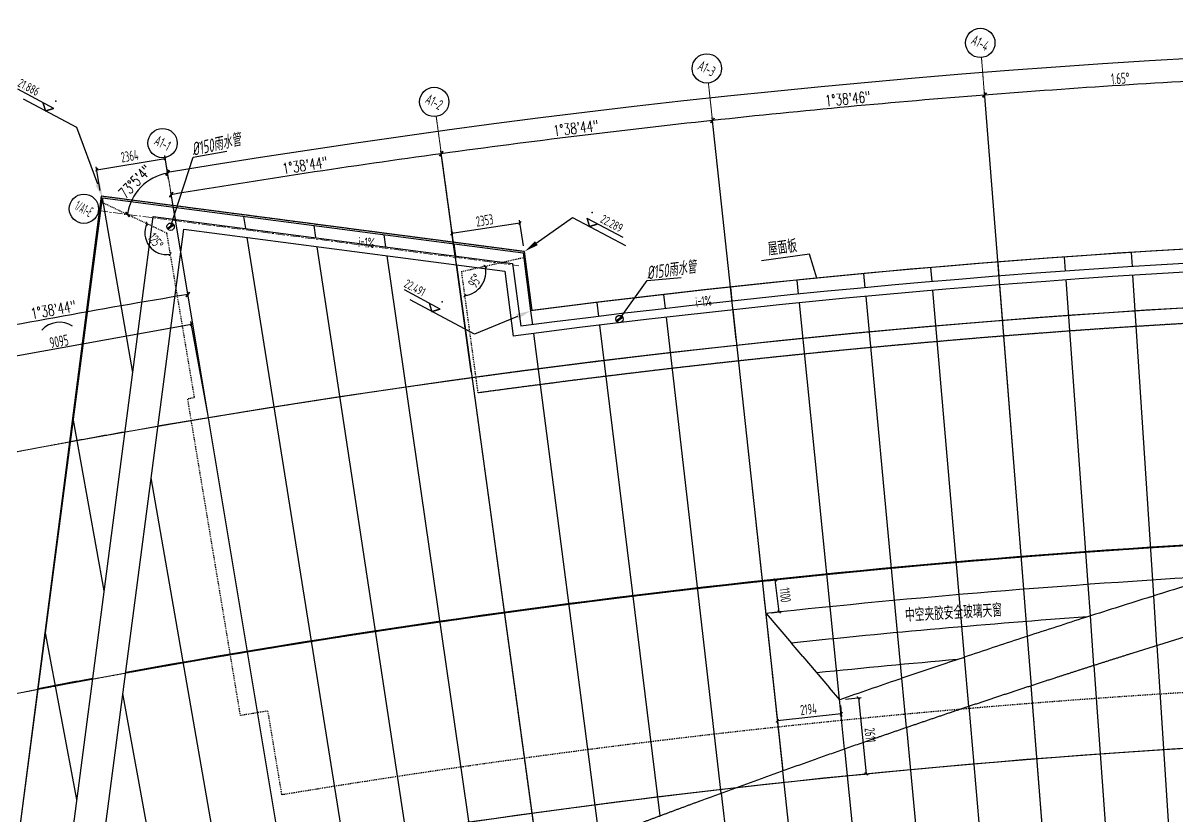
# Model space of a CAD drawing. Header units: millimetres. Extents: x 30991175 to 44589677, y -30249292 to -18704009.
# Drawn here: x 41332824 to 41372173, y -29950478 to -29923430 of the extents above; entities that cross this region are included whole.
import ezdxf
from ezdxf.enums import TextEntityAlignment as Align

# ---------------------------------------------------------------- set-up
doc = ezdxf.new("R2010")
doc.units = ezdxf.units.MM
doc.header["$LTSCALE"] = 10
doc.linetypes.add('A1-RG-AXIS-RF$0$CENTER', pattern=[50.8, 31.75, -6.35, 6.35, -6.35])
doc.linetypes.add('A1-RI-RF$0$Dash', pattern=[6, 3, -3])
for name, color, linetype in [('A1-RG-AXIS-RF$0$A-DIMS-100', 1, 'Continuous'), ('A1-RG-AXIS-RF$0$A-SYMB-NAME', 13, 'Continuous'), ('A1-RG-AXIS-RF$0$A2-RG-AXIS-150$0$A-DIMS-100', 1, 'Continuous'), ('A1-RG-AXIS-RF$0$A2-RG-AXIS-150$0$A-SYMB', 4, 'Continuous'), ('A1-RI-RF$0$0P-RW-E', 210, 'Continuous'), ('A1-RI-RF$0$0P-RW-PR-V', 210, 'Continuous'), ('A1-RI-RF$0$A-DIMS-1：100', 1, 'Continuous'), ('A1-RI-RF$0$A-DOOR', 32, 'Continuous'), ('A1-RI-RF$0$A-FUZHUXIAN', 55, 'Continuous'), ('A1-RI-RF$0$A-louban', 5, 'Continuous'), ('A1-RI-RF$0$A-SYMB', 4, 'Continuous'), ('A1-RI-RF$0$A-SYMB-AREA', 4, 'Continuous'), ('A1-RI-RF$0$A-SYMB-NAME', 4, 'Continuous'), ('A1-RI-RF$0$A-SYMB-STRS', 1, 'Continuous'), ('A1-RI-RF$0$A-TEXT', 4, 'Continuous')]:
    doc.layers.add(name, color=color, linetype=linetype)
doc.layers.add('A1-RG-AXIS-RF$0$A-GRID', color=1, linetype='A1-RG-AXIS-RF$0$CENTER', lineweight=9)
doc.styles.add('A1-RG-AXIS-RF$0$A1-RG-AXIS$0$XD2008', font='xd-hzs.shx', dxfattribs={"width": 0.7, "bigfont": 'xd-hztxt.shx'})
doc.styles.add('A1-RG-AXIS-RF$0$A2-RG-AXIS-150$0$XD2008', font='romans.shx', dxfattribs={"width": 0.7})
doc.styles.add('A1-RG-AXIS-RF$0$XD2008', font='xd-hzs.shx', dxfattribs={"width": 0.7, "bigfont": 'xd-hztxt.shx'})
doc.styles.add('A1-RI-RF$0$ECADI', font='gbeitc.shx', dxfattribs={"width": 0.7, "bigfont": 'gbcbig.shx'})
doc.styles.add('A1-RI-RF$0$HZTXT', font='hzs-1.shx', dxfattribs={"width": 0.7, "bigfont": 'hztxt.shx'})
doc.styles.add('A1-RI-RF$0$XD2008', font='hzs.shx', dxfattribs={"width": 0.7, "bigfont": 'xd-hztxt.shx'})
doc.dimstyles.new('A1-RG-AXIS-RF$0$A2-RG-AXIS-150$0$XD100', dxfattribs={"dimscale": 100, "dimtxt": 5.5, "dimasz": 1.5, "dimexe": 1, "dimexo": 2, "dimgap": 0.5, "dimtad": 1, "dimdec": 0, "dimdsep": 46, "dimtxsty": 'A1-RG-AXIS-RF$0$A2-RG-AXIS-150$0$XD2008', "dimblk": 'A1-RG-AXIS-RF$0$A2-RG-AXIS-150$0$_ArchTick', "dimcen": 2.5, "dimclrt": 4, "dimaunit": 1, "dimadec": 3, "dimazin": 0, "dimtfac": 1, "dimtdec": 0, "dimtix": 1, "dimtmove": 0, "dimatfit": 3, "dimfxl": 0, "dimtolj": 1, "dimtzin": 0, "dimarcsym": 0})
doc.dimstyles.new('A1-RG-AXIS-RF$0$XD100', dxfattribs={"dimscale": 100, "dimtxt": 5.5, "dimasz": 1.5, "dimexe": 1, "dimexo": 2, "dimgap": 0.5, "dimtad": 1, "dimdec": 0, "dimdsep": 46, "dimtxsty": 'A1-RG-AXIS-RF$0$XD2008', "dimblk": 'A1-RG-AXIS-RF$0$_ArchTick', "dimcen": 2.5, "dimclrt": 4, "dimazin": 0, "dimtfac": 1, "dimtdec": 0, "dimtix": 1, "dimtmove": 0, "dimatfit": 3, "dimfxl": 0, "dimtolj": 1, "dimtzin": 0, "dimarcsym": 0})
doc.dimstyles.new('A1-RG-AXIS-RF$0$XD100$0', dxfattribs={"dimscale": 100, "dimtxt": 5.5, "dimasz": 1, "dimexe": 1, "dimexo": 2, "dimgap": 0.5, "dimtad": 1, "dimdec": 0, "dimdsep": 46, "dimtxsty": 'A1-RG-AXIS-RF$0$XD2008', "dimblk": 'A1-RG-AXIS-RF$0$_ArchTick', "dimblk1": 'A1-RG-AXIS-RF$0$_ArchTick', "dimblk2": 'A1-RG-AXIS-RF$0$_ArchTick', "dimsah": 1, "dimcen": 2.5, "dimclrt": 4, "dimazin": 0, "dimtfac": 1, "dimtdec": 0, "dimtix": 1, "dimtmove": 0, "dimatfit": 3, "dimfxl": 0, "dimtolj": 1, "dimtzin": 0, "dimarcsym": 0})
doc.dimstyles.new('A1-RI-RF$0$XD100', dxfattribs={"dimscale": 100, "dimtxt": 3.5, "dimasz": 1, "dimexe": 1, "dimexo": 2, "dimgap": 1, "dimtad": 1, "dimdec": 0, "dimdsep": 46, "dimtxsty": 'A1-RI-RF$0$XD2008', "dimblk": 'A1-RI-RF$0$_ArchTick', "dimcen": 2.5, "dimclrd": 1, "dimclre": 1, "dimclrt": 4, "dimaunit": 1, "dimadec": 0, "dimazin": 0, "dimtfac": 1, "dimtdec": 0, "dimtix": 1, "dimtmove": 2, "dimatfit": 3, "dimfxl": 0, "dimtolj": 1, "dimtzin": 0, "dimarcsym": 0})
doc.dimstyles.new('A1-RI-RF$0$XD100$0', dxfattribs={"dimscale": 100, "dimtxt": 3.5, "dimasz": 2, "dimexe": 1, "dimexo": 2, "dimgap": 1, "dimtad": 1, "dimdec": 0, "dimdsep": 46, "dimtxsty": 'A1-RI-RF$0$XD2008', "dimblk": 'A1-RI-RF$0$_ArchTick', "dimblk1": 'A1-RI-RF$0$_ArchTick', "dimblk2": 'A1-RI-RF$0$_ArchTick', "dimsah": 1, "dimcen": 2.5, "dimclrd": 1, "dimclre": 1, "dimclrt": 4, "dimaunit": 1, "dimadec": 0, "dimazin": 0, "dimtfac": 1, "dimtdec": 0, "dimtix": 1, "dimtmove": 2, "dimatfit": 3, "dimfxl": 0, "dimtolj": 1, "dimtzin": 0, "dimarcsym": 0})

# ---------------------------------------------------------------- blocks, each defined once
blk = doc.blocks.new('A1-RI-RF$0$A1WUDINGH')
at = {"layer": 'A1-RI-RF$0$A-TEXT', "style": 'A1-RI-RF$0$HZTXT', "width": 0.7}
blk.add_attdef('ASD', (11129679, -6599408), '', height=150, dxfattribs=at)
blk = doc.blocks.new('A1-RI-RF$0$ECADI-TAG-HGHT（国标）')
at = {"color": 1}
blk.add_line((-2.12, 2.12), (11.77, 2.12), dxfattribs=at)
at = {"color": 1, "const_width": 0.5}
blk.add_lwpolyline([(-2.12, 2.12), (0, 0), (2.12, 2.12)], dxfattribs=at)
at = {"color": 1}
blk.add_point((-1.48, 4.6), dxfattribs=at)
at = {"style": 'A1-RI-RF$0$XD2008', "width": 0.7}
blk.add_attdef('FL', text='', height=3, dxfattribs=at).set_placement((-2.69, 2.97), align=Align.RIGHT)
for tag, p in [('F.F.L.', (2.28, 2.97)), ('T.O.S.', (2.28, -1.1))]:
    blk.add_attdef(tag, p, '', height=3, dxfattribs=at)
blk = doc.blocks.new('A1-RG-AXIS-RF$0$_ArchTick')
at = {"color": 0, "linetype": 'ByBlock', "const_width": 0.4}
blk.add_lwpolyline([(-0.5, -0.5), (0.5, 0.5)], dxfattribs=at)
blk = doc.blocks.new('*D74')
at = {"layer": 'A1-RG-AXIS-RF$0$A-DIMS-100', "color": 0, "lineweight": -2}
for p, q in [((11571862, -6454379), (11570195, -6455815)), ((11570271, -6455750), (11588352, -6476735)), ((11589943, -6475365), (11588276, -6476801))]:
    blk.add_line(p, q, dxfattribs=at)
at = {"layer": 'Defpoints', "color": 0}
for p in [(11572014, -6454249), (11590094, -6475234), (11588352, -6476735)]:
    blk.add_point(p, dxfattribs=at)
at = {"layer": 'A1-RG-AXIS-RF$0$A-DIMS-100', "color": 0, "lineweight": -2, "xscale": 100, "yscale": 100, "zscale": 100}
for p, rotation in [((11570271, -6455750), 130.7474706807866), ((11588352, -6476735), 310.7474706807866)]:
    blk.add_blockref('A1-RG-AXIS-RF$0$_ArchTick', p, dxfattribs=dict(at, rotation=rotation))
at = {"layer": 'A1-RG-AXIS-RF$0$A-DIMS-100', "color": 4, "insert": (11579491, -6466088), "char_height": 375, "attachment_point": 5, "rotation": 310.7475, "style": 'A1-RG-AXIS-RF$0$XD2008'}
blk.add_mtext('\\A1;27700', dxfattribs=at)
blk = doc.blocks.new('A1-RG-AXIS-RF$0$A2-RG-AXIS-150$0$_ArchTick')
at = {"color": 0, "linetype": 'ByBlock', "const_width": 0.4}
blk.add_lwpolyline([(-0.5, -0.5), (0.5, 0.5)], dxfattribs=at)
blk = doc.blocks.new('*D78')
at = {"layer": 'A1-RG-AXIS-RF$0$A2-RG-AXIS-150$0$A-DIMS-100', "color": 0, "lineweight": -2, "ltscale": 3}
for p, q in [((11580905, -6435961), (11580920, -6435981)), ((11580323, -6437991), (11580346, -6437982))]:
    blk.add_line(p, q, dxfattribs=at)
blk.add_arc((11581983, -6437369), 1648, 127.4566, 200.5411, dxfattribs=at)
at = {"layer": 'Defpoints', "color": 0, "ltscale": 3}
for p in [(11581027, -6436120), (11580530, -6436590), (11581983, -6437369), (11580510, -6437921)]:
    blk.add_point(p, dxfattribs=at)
at = {"layer": 'A1-RG-AXIS-RF$0$A2-RG-AXIS-150$0$A-DIMS-100', "color": 0, "lineweight": -2, "ltscale": 3, "xscale": 150, "yscale": 150, "zscale": 150}
for p, rotation in [((11580981, -6436060), 37.45663385736584), ((11580440, -6437947), 290.5410956434191)]:
    blk.add_blockref('A1-RG-AXIS-RF$0$A2-RG-AXIS-150$0$_ArchTick', p, dxfattribs=dict(at, rotation=rotation))
at = {"layer": 'A1-RG-AXIS-RF$0$A2-RG-AXIS-150$0$A-DIMS-100', "color": 4, "ltscale": 3, "insert": (11580136, -6436839), "char_height": 375, "attachment_point": 5, "rotation": 73.9989, "style": 'A1-RG-AXIS-RF$0$A2-RG-AXIS-150$0$XD2008'}
blk.add_mtext('\\A1;73°5\'4"', dxfattribs=at)
blk = doc.blocks.new('*D79')
at = {"layer": 'A1-RG-AXIS-RF$0$A2-RG-AXIS-150$0$A-DIMS-100', "color": 0, "lineweight": -2, "ltscale": 3}
for p, q in [((11670910, -6387267), (11670916, -6387284)), ((11580897, -6435951), (11580908, -6435965))]:
    blk.add_line(p, q, dxfattribs=at)
blk.add_arc((11778732, -6694179), 325182, 109.35703, 127.45663, dxfattribs=at)
at = {"layer": 'Defpoints', "color": 0, "ltscale": 3}
for p in [(11670976, -6387456), (11639300, -6400406), (11581019, -6436110), (11778732, -6694179)]:
    blk.add_point(p, dxfattribs=at)
at = {"layer": 'A1-RG-AXIS-RF$0$A2-RG-AXIS-150$0$A-DIMS-100', "color": 0, "lineweight": -2, "ltscale": 3, "xscale": 150, "yscale": 150, "zscale": 150}
for p, rotation in [((11670949, -6387378), 19.35703132825471), ((11580969, -6436044), 217.4566338573137)]:
    blk.add_blockref('A1-RG-AXIS-RF$0$A2-RG-AXIS-150$0$_ArchTick', p, dxfattribs=dict(at, rotation=rotation))
at = {"layer": 'A1-RG-AXIS-RF$0$A2-RG-AXIS-150$0$A-DIMS-100', "color": 4, "ltscale": 3, "insert": (11623903, -6407911), "char_height": 375, "attachment_point": 5, "rotation": 28.4068, "style": 'A1-RG-AXIS-RF$0$A2-RG-AXIS-150$0$XD2008'}
blk.add_mtext('\\A1;18°5\'59"', dxfattribs=at)
blk = doc.blocks.new('*D92')
at = {"layer": 'A1-RG-AXIS-RF$0$A2-RG-AXIS-150$0$A-DIMS-100', "color": 0, "lineweight": -2, "ltscale": 3}
for p, q in [((11608539, -6427230), (11604277, -6420545)), ((11600764, -6431971), (11596488, -6425669))]:
    blk.add_line(p, q, dxfattribs=at)
blk.add_arc((11778732, -6694179), 324415, 122.51957, 124.1658, dxfattribs=at)
at = {"layer": 'Defpoints', "color": 0, "ltscale": 3}
for p in [(11601718, -6422312), (11608646, -6427398), (11600877, -6432136), (11778732, -6694179)]:
    blk.add_point(p, dxfattribs=at)
at = {"layer": 'A1-RG-AXIS-RF$0$A2-RG-AXIS-150$0$A-DIMS-100', "color": 0, "lineweight": -2, "ltscale": 3, "xscale": 150, "yscale": 150, "zscale": 150}
for p, rotation in [((11604330, -6420629), 32.51956548243503), ((11596544, -6425752), 214.1657970338694)]:
    blk.add_blockref('A1-RG-AXIS-RF$0$A2-RG-AXIS-150$0$_ArchTick', p, dxfattribs=dict(at, rotation=rotation))
at = {"layer": 'A1-RG-AXIS-RF$0$A2-RG-AXIS-150$0$A-DIMS-100', "color": 4, "ltscale": 3, "insert": (11600268, -6422934), "char_height": 375, "attachment_point": 5, "rotation": 33.3427, "style": 'A1-RG-AXIS-RF$0$A2-RG-AXIS-150$0$XD2008'}
blk.add_mtext('\\A1;1°38\'46"', dxfattribs=at)
blk = doc.blocks.new('*D93')
at = {"layer": 'A1-RG-AXIS-RF$0$A2-RG-AXIS-150$0$A-DIMS-100', "color": 0, "lineweight": -2, "ltscale": 3}
for p, q in [((11600764, -6431971), (11596488, -6425669)), ((11593309, -6437189), (11588853, -6431013))]:
    blk.add_line(p, q, dxfattribs=at)
blk.add_arc((11778732, -6694179), 324415, 124.1658, 125.81122, dxfattribs=at)
at = {"layer": 'Defpoints', "color": 0, "ltscale": 3}
for p in [(11593983, -6427509), (11600877, -6432136), (11593426, -6437351), (11778732, -6694179)]:
    blk.add_point(p, dxfattribs=at)
at = {"layer": 'A1-RG-AXIS-RF$0$A2-RG-AXIS-150$0$A-DIMS-100', "color": 0, "lineweight": -2, "ltscale": 3, "xscale": 150, "yscale": 150, "zscale": 150}
for p, rotation in [((11596544, -6425752), 34.16579703386991), ((11588911, -6431094), 215.8112154456032)]:
    blk.add_blockref('A1-RG-AXIS-RF$0$A2-RG-AXIS-150$0$_ArchTick', p, dxfattribs=dict(at, rotation=rotation))
at = {"layer": 'A1-RG-AXIS-RF$0$A2-RG-AXIS-150$0$A-DIMS-100', "color": 4, "ltscale": 3, "insert": (11592552, -6428172), "char_height": 375, "attachment_point": 5, "rotation": 34.9885, "style": 'A1-RG-AXIS-RF$0$A2-RG-AXIS-150$0$XD2008'}
blk.add_mtext('\\A1;1°38\'44"', dxfattribs=at)
blk = doc.blocks.new('*D94')
at = {"layer": 'A1-RG-AXIS-RF$0$A2-RG-AXIS-150$0$A-DIMS-100', "color": 0, "lineweight": -2, "ltscale": 3}
for p, q in [((11593309, -6437189), (11588853, -6431013)), ((11586006, -6442619), (11581374, -6436574))]:
    blk.add_line(p, q, dxfattribs=at)
blk.add_arc((11778732, -6694179), 324415, 125.81122, 127.45663, dxfattribs=at)
at = {"layer": 'Defpoints', "color": 0, "ltscale": 3}
for p in [(11586402, -6432923), (11593426, -6437351), (11586127, -6442778), (11778732, -6694179)]:
    blk.add_point(p, dxfattribs=at)
at = {"layer": 'A1-RG-AXIS-RF$0$A2-RG-AXIS-150$0$A-DIMS-100', "color": 0, "lineweight": -2, "ltscale": 3, "xscale": 150, "yscale": 150, "zscale": 150}
for p, rotation in [((11588911, -6431094), 35.8112154456031), ((11581435, -6436653), 217.4566338573381)]:
    blk.add_blockref('A1-RG-AXIS-RF$0$A2-RG-AXIS-150$0$_ArchTick', p, dxfattribs=dict(at, rotation=rotation))
at = {"layer": 'A1-RG-AXIS-RF$0$A2-RG-AXIS-150$0$A-DIMS-100', "color": 4, "ltscale": 3, "insert": (11584990, -6433628), "char_height": 375, "attachment_point": 5, "rotation": 36.6339, "style": 'A1-RG-AXIS-RF$0$A2-RG-AXIS-150$0$XD2008'}
blk.add_mtext('\\A1;1°38\'44"', dxfattribs=at)
blk = doc.blocks.new('*D95')
at = {"layer": 'A1-RG-AXIS-RF$0$A-DIMS-100', "color": 0, "lineweight": -2}
blk.add_arc((11778732, -6694179), 324411, 120.87496, 122.52038, dxfattribs=at)
at = {"layer": 'Defpoints', "color": 0}
for p in [(11611594, -6414634), (11609598, -6417347), (11603636, -6419548), (11631402, -6447764), (11624387, -6452096)]:
    blk.add_point(p, dxfattribs=at)
at = {"layer": 'A1-RG-AXIS-RF$0$A-DIMS-100', "color": 0, "lineweight": -2, "xscale": 100, "yscale": 100, "zscale": 100}
for p, rotation in [((11612255, -6415740), 30.87496021037754), ((11604329, -6420635), 212.5203786221269)]:
    blk.add_blockref('A1-RG-AXIS-RF$0$_ArchTick', p, dxfattribs=dict(at, rotation=rotation))
at = {"layer": 'A1-RG-AXIS-RF$0$A-DIMS-100', "color": 4, "insert": (11608150, -6417957), "char_height": 375, "attachment_point": 5, "rotation": 31.6977, "style": 'A1-RG-AXIS-RF$0$XD2008'}
blk.add_mtext('\\A1;1.65°', dxfattribs=at)
blk = doc.blocks.new('*D96')
at = {"layer": 'A1-RG-AXIS-RF$0$A-DIMS-100', "color": 0, "lineweight": -2}
for p, q in [((11584122, -6440237), (11576983, -6445871)), ((11586004, -6442621), (11584061, -6440159)), ((11578864, -6448255), (11576921, -6445793))]:
    blk.add_line(p, q, dxfattribs=at)
at = {"layer": 'Defpoints', "color": 0}
for p in [(11586127, -6442778), (11576983, -6445871), (11578988, -6448412)]:
    blk.add_point(p, dxfattribs=at)
at = {"layer": 'A1-RG-AXIS-RF$0$A-DIMS-100', "color": 0, "lineweight": -2, "xscale": 100, "yscale": 100, "zscale": 100}
for p, rotation in [((11584122, -6440237), 38.27934306320378), ((11576983, -6445871), 218.2793430632038)]:
    blk.add_blockref('A1-RG-AXIS-RF$0$_ArchTick', p, dxfattribs=dict(at, rotation=rotation))
at = {"layer": 'A1-RG-AXIS-RF$0$A-DIMS-100', "color": 4, "insert": (11580406, -6442868), "char_height": 375, "attachment_point": 5, "rotation": 38.2793, "style": 'A1-RG-AXIS-RF$0$XD2008'}
blk.add_mtext('\\A1;9095', dxfattribs=at)
blk = doc.blocks.new('*D98')
at = {"layer": 'A1-RG-AXIS-RF$0$A2-RG-AXIS-150$0$A-DIMS-100', "color": 0, "lineweight": -2, "ltscale": 3}
blk.add_arc((11778732, -6694179), 320963, 127.45663, 129.10205, dxfattribs=at)
at = {"layer": 'Defpoints', "color": 0, "ltscale": 3}
for p in [(11580654, -6435633), (11573312, -6441428), (11581105, -6441274), (11604129, -6466275), (11597657, -6471382)]:
    blk.add_point(p, dxfattribs=at)
at = {"layer": 'A1-RG-AXIS-RF$0$A2-RG-AXIS-150$0$A-DIMS-100', "color": 0, "lineweight": -2, "ltscale": 3, "xscale": 150, "yscale": 150, "zscale": 150}
for p, rotation in [((11583535, -6439394), 37.45663385731086), ((11576299, -6445104), 219.1020522690409)]:
    blk.add_blockref('A1-RG-AXIS-RF$0$A2-RG-AXIS-150$0$_ArchTick', p, dxfattribs=dict(at, rotation=rotation))
at = {"layer": 'A1-RG-AXIS-RF$0$A2-RG-AXIS-150$0$A-DIMS-100', "color": 4, "ltscale": 3, "insert": (11579727, -6442008), "char_height": 375, "attachment_point": 5, "rotation": 38.2793, "style": 'A1-RG-AXIS-RF$0$A2-RG-AXIS-150$0$XD2008'}
blk.add_mtext('\\A1;1°38\'44"', dxfattribs=at)
blk = doc.blocks.new('A1-RG-AXIS-RF$0$A1zhouhao')
at = {"color": 13}
blk.add_circle((11937809, -6402822), 500, dxfattribs=at)
at = {"style": 'A1-RG-AXIS-RF$0$A1-RG-AXIS$0$XD2008', "width": 0.7}
blk.add_attdef('GRID', text='', height=500, dxfattribs=at).set_placement((11937809, -6402822), align=Align.MIDDLE)
blk = doc.blocks.new('A1-RI-RF$0$_ArchTick')
at = {"color": 0, "linetype": 'ByBlock', "const_width": 0.4}
blk.add_lwpolyline([(-0.5, -0.5), (0.5, 0.5)], dxfattribs=at)
blk = doc.blocks.new('*D33')
at = {"layer": 'A1-RI-RF$0$A-DIMS-1：100', "color": 1, "linetype": 'ByBlock', "lineweight": -2}
for p, q in [((11605590, -6438724), (11605876, -6438526)), ((11606420, -6439488), (11605794, -6438583)), ((11606216, -6439629), (11606502, -6439431))]:
    blk.add_line(p, q, dxfattribs=at)
at = {"layer": 'Defpoints', "color": 0, "linetype": 'ByBlock'}
for p in [(11605794, -6438583), (11605425, -6438838), (11606051, -6439743)]:
    blk.add_point(p, dxfattribs=at)
at = {"layer": 'A1-RI-RF$0$A-DIMS-1：100', "color": 1, "linetype": 'ByBlock', "lineweight": -2, "xscale": 100, "yscale": 100, "zscale": 100}
for p, rotation in [((11605794, -6438583), 124.6866927979673), ((11606420, -6439488), 304.6866927979672)]:
    blk.add_blockref('A1-RI-RF$0$_ArchTick', p, dxfattribs=dict(at, rotation=rotation))
at = {"layer": 'A1-RI-RF$0$A-DIMS-1：100', "color": 4, "linetype": 'ByBlock', "insert": (11606333, -6438879), "char_height": 350, "attachment_point": 5, "rotation": 304.6867, "style": 'A1-RI-RF$0$XD2008'}
blk.add_mtext('\\A1;1100', dxfattribs=at)
blk = doc.blocks.new('*D34')
at = {"layer": 'A1-RI-RF$0$A-DIMS-1：100', "color": 1, "linetype": 'ByBlock', "lineweight": -2}
for p, q in [((11581107, -6436224), (11580610, -6435576)), ((11578794, -6437093), (11580671, -6435655)), ((11579230, -6437662), (11578733, -6437014))]:
    blk.add_line(p, q, dxfattribs=at)
at = {"layer": 'Defpoints', "color": 0, "linetype": 'ByBlock'}
for p in [(11580671, -6435655), (11581228, -6436383), (11579351, -6437821)]:
    blk.add_point(p, dxfattribs=at)
at = {"layer": 'A1-RI-RF$0$A-DIMS-1：100', "color": 1, "linetype": 'ByBlock', "lineweight": -2, "xscale": 100, "yscale": 100, "zscale": 100}
for p, rotation in [((11580671, -6435655), 37.45663385730957), ((11578794, -6437093), 217.4566338573096)]:
    blk.add_blockref('A1-RI-RF$0$_ArchTick', p, dxfattribs=dict(at, rotation=rotation))
at = {"layer": 'A1-RI-RF$0$A-DIMS-1：100', "color": 4, "linetype": 'ByBlock', "insert": (11579565, -6436156), "char_height": 350, "attachment_point": 5, "rotation": 37.4566, "style": 'A1-RI-RF$0$XD2008'}
blk.add_mtext('\\A1;2364', dxfattribs=at)
blk = doc.blocks.new('*D35')
at = {"layer": 'A1-RI-RF$0$A-DIMS-1：100', "color": 1, "linetype": 'ByBlock', "lineweight": -2}
blk.add_arc((11581906, -6437878), 740, 182.6403, 307.5373, dxfattribs=at)
at = {"layer": 'Defpoints', "color": 0, "linetype": 'ByBlock'}
for p in [(11581906, -6437878), (11581906, -6437878), (11579417, -6437993), (11581376, -6438394), (11585383, -6442404)]:
    blk.add_point(p, dxfattribs=at)
at = {"layer": 'A1-RI-RF$0$A-DIMS-1：100', "color": 1, "linetype": 'ByBlock', "lineweight": -2, "xscale": 100, "yscale": 100, "zscale": 100}
for p, rotation in [((11581167, -6437912), 92.6403104628516), ((11582356, -6438465), 37.53728596999931)]:
    blk.add_blockref('A1-RI-RF$0$_ArchTick', p, dxfattribs=dict(at, rotation=rotation))
at = {"layer": 'A1-RI-RF$0$A-DIMS-1：100', "color": 4, "linetype": 'ByBlock', "insert": (11581710, -6438300), "char_height": 350, "attachment_point": 5, "rotation": 335.0888, "style": 'A1-RI-RF$0$XD2008'}
blk.add_mtext('\\A1;125°', dxfattribs=at)
blk = doc.blocks.new('*D36')
at = {"layer": 'A1-RI-RF$0$A-DIMS-1：100', "color": 1, "linetype": 'ByBlock', "lineweight": -2}
for p, q in [((11592391, -6431924), (11590506, -6433332)), ((11592861, -6432554), (11592332, -6431844)), ((11590976, -6433961), (11590446, -6433251))]:
    blk.add_line(p, q, dxfattribs=at)
at = {"layer": 'Defpoints', "color": 0, "linetype": 'ByBlock'}
for p in [(11592981, -6432714), (11590506, -6433332), (11591095, -6434121)]:
    blk.add_point(p, dxfattribs=at)
at = {"layer": 'A1-RI-RF$0$A-DIMS-1：100', "color": 1, "linetype": 'ByBlock', "lineweight": -2, "xscale": 100, "yscale": 100, "zscale": 100}
for p, rotation in [((11592391, -6431924), 36.73911688563332), ((11590506, -6433332), 216.7391168856334)]:
    blk.add_blockref('A1-RI-RF$0$_ArchTick', p, dxfattribs=dict(at, rotation=rotation))
at = {"layer": 'A1-RI-RF$0$A-DIMS-1：100', "color": 4, "linetype": 'ByBlock', "insert": (11591284, -6432407), "char_height": 350, "attachment_point": 5, "rotation": 36.7391, "style": 'A1-RI-RF$0$XD2008'}
blk.add_mtext('\\A1;2353', dxfattribs=at)
blk = doc.blocks.new('*D37')
at = {"layer": 'A1-RI-RF$0$A-DIMS-1：100', "color": 1, "linetype": 'ByBlock', "lineweight": -2}
blk.add_arc((11591410, -6434317), 830, 305.7392, 40.7751, dxfattribs=at)
at = {"layer": 'Defpoints', "color": 0, "linetype": 'ByBlock'}
for p in [(11593089, -6432869), (11591410, -6434317), (11591410, -6434317), (11592177, -6434636), (11593852, -6437710)]:
    blk.add_point(p, dxfattribs=at)
at = {"layer": 'A1-RI-RF$0$A-DIMS-1：100', "color": 1, "linetype": 'ByBlock', "lineweight": -2, "xscale": 100, "yscale": 100, "zscale": 100}
for p, rotation in [((11592039, -6433775), 130.775147502767), ((11591895, -6434991), 215.7391511142122)]:
    blk.add_blockref('A1-RI-RF$0$_ArchTick', p, dxfattribs=dict(at, rotation=rotation))
at = {"layer": 'A1-RI-RF$0$A-DIMS-1：100', "color": 4, "linetype": 'ByBlock', "insert": (11591961, -6434382), "char_height": 350, "attachment_point": 5, "rotation": 83.2571, "style": 'A1-RI-RF$0$XD2008'}
blk.add_mtext('\\A1;95°', dxfattribs=at)
blk = doc.blocks.new('A1-RI-RF$0$A$C4FC071A5')
at = {"layer": 'A1-RI-RF$0$A-DOOR'}
for p, q in [((38029, 33924), (37744, 34384)), ((37955, 33848), (38029, 33924)), ((36442, 32305), (35870, 33217)), ((34005, 32038), (34870, 30681)), ((33311, 29049), (32148, 30844)), ((31764, 27409), (30299, 29637)), ((32952, 28671), (33132, 28860)), ((33134, 28863), (33311, 29049)), ((30222, 25777), (28458, 28416)), ((26636, 27189), (27877, 26701)), ((31682, 27321), (31764, 27409)), ((28437, 26480), (27877, 26701)), ((28437, 26480), (29737, 25968)), ((30239, 25771), (29737, 25968))]:
    blk.add_line(p, q, dxfattribs=at)
for centre, radius, start, end in [((199316, -227247), 307500, 121.28622, 124.16393), ((286321, -211103), 348837, 135.00631, 135.37929), ((286315, -211097), 348829, 135.39665, 135.76791), ((199316, -227247), 306400, 122.12719, 124.02325), ((286318, -211099), 348832, 135.77958, 136.12282), ((286318, -211099), 348832, 135.76791, 135.77958), ((286318, -211099), 348832, 136.15764, 136.49366), ((286318, -211099), 348832, 136.12282, 136.15764), ((199316, -227247), 305300, 122.97902, 123.88131), ((286287, -211071), 348790, 136.5357, 136.53632), ((286321, -211103), 348837, 136.5792, 136.86381), ((286319, -211101), 348834, 136.88359, 137.23148)]:
    blk.add_arc(centre, radius, start, end, dxfattribs=at)
at = {"layer": 'A1-RI-RF$0$A-FUZHUXIAN'}
for p, q in [((32113, 43503), (31860, 43912)), ((37744, 34384), (32271, 43248)), ((30173, 42295), (29917, 42703)), ((35870, 33217), (30332, 42041)), ((27985, 41481), (28243, 41075)), ((28405, 40822), (34005, 32038)), ((26321, 39840), (26060, 40243)), ((32148, 30844), (26484, 39588)), ((24408, 38590), (24143, 38992)), ((30299, 29637), (24572, 38340)), ((22503, 37328), (22236, 37727)), ((28458, 28416), (22670, 37078)), ((20339, 36450), (20609, 36052)), ((20778, 35804), (29664, 22711)), ((18723, 34762), (18450, 35158)), ((28170, 21056), (18893, 34515)), ((0, 29082), (13547, 34158)), ((13547, 34158), (14701, 32534)), ((16846, 33459), (16571, 33853)), ((38921, 32479), (38029, 33924)), ((1828, 29339), (13399, 33675)), ((13399, 33675), (14653, 31910)), ((2950, 29439), (13288, 33313)), ((11313, 33320), (11555, 32984)), ((13288, 33313), (14583, 31491)), ((26690, 19394), (17018, 33213)), ((11737, 32732), (23775, 16048)), ((9314, 32145), (9069, 32480)), ((14701, 32534), (14979, 32142)), ((37343, 30870), (36442, 32305)), ((38921, 32479), (43787, 24600)), ((22339, 14363), (9499, 31893)), ((15153, 31897), (25225, 17724)), ((7064, 31301), (6816, 31635)), ((4804, 30455), (4553, 30787)), ((20917, 12672), (7250, 31051)), ((37343, 30870), (41983, 23476)), ((34870, 30681), (35780, 29254)), ((2537, 29605), (2283, 29937)), ((19509, 10973), (4993, 30205)), ((12182, 1706), (1828, 29339)), ((12959, 2725), (2950, 29439)), ((40188, 22341), (35780, 29254)), ((10897, 0), (0, 29082)), ((3713, 24307), (1, 29082)), ((34229, 27630), (33311, 29049)), ((18117, 9268), (3223, 28709)), ((34229, 27630), (38399, 21192)), ((32693, 25998), (31764, 27409)), ((32693, 25998), (36620, 20030)), ((31171, 24358), (30222, 25777)), ((31171, 24358), (34848, 18855)), ((33087, 17669), (29664, 22711)), ((6349, 17274), (2685, 21917)), ((16739, 7555), (5951, 21429)), ((28170, 21056), (31332, 16468)), ((8868, 10549), (5252, 15065)), ((15375, 5835), (8556, 14476))]:
    blk.add_line(p, q, dxfattribs=at)
for centre, radius, start, end in [((199316, -227247), 318699, 111.82513, 125.39986), ((199316, -227247), 318218, 112.15915, 125.47188), ((199316, -227247), 317918, 112.36822, 125.52602), ((199316, -227247), 316700, 113.22182, 127.77241), ((199316, -227247), 301700, 112.39742, 124.47616), ((199027, -226858), 308137, 119.12062, 128.24066), ((199316, -227247), 316700, 127.97815, 128.32019), ((199316, -227247), 301700, 124.47616, 128.65808), ((199027, -226858), 308137, 128.45267, 128.80516)]:
    blk.add_arc(centre, radius, start, end, dxfattribs=at)
blk.add_rational_spline([(78331, 66749), (77464, 66099), (76599, 65445), (75738, 64788), (75647, 64718), (75556, 64649), (75466, 64580), (73877, 63365), (72299, 62138), (70731, 60898), (70555, 60759), (70379, 60620), (70203, 60480), (68731, 59312), (67267, 58132), (65812, 56940), (65557, 56731), (65301, 56521), (65046, 56311), (63684, 55189), (62331, 54057), (60985, 52916), (60655, 52635), (60324, 52354), (59995, 52072), (58739, 50998), (57492, 49916), (56252, 48826), (55850, 48472), (55450, 48118), (55050, 47763), (53898, 46740), (52752, 45710), (51614, 44671), (51146, 44245), (50679, 43817), (50214, 43388), (49161, 42416), (48114, 41439), (47073, 40454), (46542, 39953), (46014, 39450), (45487, 38945), (44530, 38028), (43578, 37105), (42631, 36176), (42042, 35599), (41455, 35018), (40870, 34436), (40006, 33575), (39146, 32710), (38291, 31839), (37647, 31183), (37005, 30525), (36366, 29863), (35591, 29061), (34821, 28255), (34054, 27445), (33358, 26709), (32665, 25969), (31975, 25227), (30534, 23675), (29108, 22109), (27698, 20528), (27095, 19852), (26495, 19174), (25897, 18493), (25105, 17590), (24318, 16682), (23536, 15770), (22172, 14177), (20824, 12571), (19492, 10952), (19051, 10416), (18612, 9878), (18174, 9338), (17297, 8257), (16428, 7170), (15566, 6077), (14690, 4966), (13822, 3849), (12961, 2726)], [1, 0.999993813399, 0.999993813399, 1, 1, 1, 1, 0.999978325349, 0.999978325349, 1, 0.999999722311, 0.999999722311, 1, 0.999980115866, 0.999980115866, 1, 0.999999373828, 0.999999373828, 1, 0.999981856969, 0.999981856969, 1, 0.999998882801, 0.999998882801, 1, 0.999983550651, 0.999983550651, 1, 0.999998245849, 0.999998245849, 1, 0.999985191136, 0.999985191136, 1, 0.999997458097, 0.999997458097, 1, 0.999986781963, 0.999986781963, 1, 0.999996512622, 0.999996512622, 1, 0.999988317249, 0.999988317249, 1, 0.999995400597, 0.999995400597, 1, 0.999989797882, 0.999989797882, 1, 0.999994111741, 0.999994111741, 1, 0.999991214321, 0.999991214321, 1, 0.999992631883, 0.999992631883, 1, 0.999967111382, 0.999967111382, 1, 0.999993855256, 0.999993855256, 1, 0.999989027937, 0.999989027937, 1, 0.999965814117, 0.999965814117, 1, 0.999996176637, 0.999996176637, 1, 0.999984418543, 0.999984418543, 1, 0.999983593469, 0.999983593469, 1], degree=3, knots=[0, 0, 0, 0, 3251.21697, 3251.21697, 3251.21697, 3593.584483, 3593.584483, 3593.584483, 9591.984408, 9591.984408, 9591.984408, 10264.404763, 10264.404763, 10264.404763, 15904.856832, 15904.856832, 15904.856832, 16896.571271, 16896.571271, 16896.571271, 22189.462016, 22189.462016, 22189.462016, 23491.227122, 23491.227122, 23491.227122, 28445.467667, 28445.467667, 28445.467667, 30049.316601, 30049.316601, 30049.316601, 34672.168199, 34672.168199, 34672.168199, 36571.540633, 36571.540633, 36571.540633, 40869.225214, 40869.225214, 40869.225214, 43058.740426, 43058.740426, 43058.740426, 47035.87551, 47035.87551, 47035.87551, 49511.66036, 49511.66036, 49511.66036, 53171.636075, 53171.636075, 53171.636075, 55930.582408, 55930.582408, 55930.582408, 59275.95021, 59275.95021, 59275.95021, 62316.526674, 62316.526674, 62316.526674, 68670.409275, 68670.409275, 68670.409275, 71387.615175, 71387.615175, 71387.615175, 74991.991374, 74991.991374, 74991.991374, 81282.325221, 81282.325221, 81282.325221, 83365.674608, 83365.674608, 83365.674608, 87541.598044, 87541.598044, 87541.598044, 91785.701486, 91785.701486, 91785.701486, 91785.701486], dxfattribs=at)
blk = doc.blocks.new('*D53')
at = {"layer": 'A1-RI-RF$0$A-DIMS-1：100', "color": 1, "linetype": 'ByBlock', "lineweight": -2}
for p, q in [((11609821, -6441050), (11610268, -6440751)), ((11610185, -6440807), (11611636, -6442977)), ((11611271, -6443221), (11611719, -6442922))]:
    blk.add_line(p, q, dxfattribs=at)
at = {"layer": 'Defpoints', "color": 0, "linetype": 'ByBlock'}
for p in [(11609655, -6441161), (11611636, -6442977), (11611105, -6443332)]:
    blk.add_point(p, dxfattribs=at)
at = {"layer": 'A1-RI-RF$0$A-DIMS-1：100', "color": 1, "linetype": 'ByBlock', "lineweight": -2, "xscale": 100, "yscale": 100, "zscale": 100}
for p, rotation in [((11610185, -6440807), 123.7525596318809), ((11611636, -6442977), 303.7525596318809)]:
    blk.add_blockref('A1-RI-RF$0$_ArchTick', p, dxfattribs=dict(at, rotation=rotation))
at = {"layer": 'A1-RI-RF$0$A-DIMS-1：100', "color": 4, "linetype": 'ByBlock', "insert": (11611139, -6441739), "char_height": 350, "attachment_point": 5, "rotation": 303.7526, "style": 'A1-RI-RF$0$XD2008'}
blk.add_mtext('\\A1;2611', dxfattribs=at)
blk = doc.blocks.new('*D54')
at = {"layer": 'A1-RI-RF$0$A-DIMS-1：100', "color": 1, "linetype": 'ByBlock', "lineweight": -2}
for p, q in [((11609767, -6441327), (11609984, -6441647)), ((11609928, -6441564), (11608113, -6442796)), ((11607952, -6442559), (11608169, -6442879))]:
    blk.add_line(p, q, dxfattribs=at)
at = {"layer": 'Defpoints', "color": 0, "linetype": 'ByBlock'}
for p in [(11609655, -6441161), (11607839, -6442393), (11608113, -6442796)]:
    blk.add_point(p, dxfattribs=at)
at = {"layer": 'A1-RI-RF$0$A-DIMS-1：100', "color": 1, "linetype": 'ByBlock', "lineweight": -2, "xscale": 100, "yscale": 100, "zscale": 100}
for p, rotation in [((11609928, -6441564), 34.16564027522668), ((11608113, -6442796), 214.1656402752267)]:
    blk.add_blockref('A1-RI-RF$0$_ArchTick', p, dxfattribs=dict(at, rotation=rotation))
at = {"layer": 'A1-RI-RF$0$A-DIMS-1：100', "color": 4, "linetype": 'ByBlock', "insert": (11608866, -6441952), "char_height": 350, "attachment_point": 5, "rotation": 34.1656, "style": 'A1-RI-RF$0$XD2008'}
blk.add_mtext('\\A1;2194', dxfattribs=at)
blk = doc.blocks.new('A1-RI-RF$0$5erhfh')
at = {"layer": 'A1-RI-RF$0$A-SYMB-AREA', "style": 'A1-RI-RF$0$ECADI', "width": 0.7}
blk.add_attdef('340M2', text='', height=2.5, dxfattribs=at).set_placement((0, 1.25), align=Align.MIDDLE_LEFT)
at = {"layer": 'A1-RI-RF$0$A-SYMB-NAME', "style": 'A1-RI-RF$0$ECADI', "width": 0.7}
blk.add_attdef('CHINESENAME', (-12.29, 3.09), '', height=4.5, dxfattribs=at)
blk = doc.blocks.new('A1-RI-RF$0$A1RUODIANJIAN')
at = {"layer": 'A1-RI-RF$0$A-SYMB-NAME', "linetype": 'ByBlock', "style": 'A1-RI-RF$0$XD2008', "width": 0.7}
blk.add_attdef('A1RUODIANJIAN', (11587156, -6438427), '', height=350, dxfattribs=at)
blk = doc.blocks.new('A1-RI-RF$0$ysd-ll')
at = {"layer": 'A1-RI-RF$0$0P-RW-PR-V'}
blk.add_lwpolyline([(-25, 120), (25, 120), (25, -120), (-25, -120)], close=True, dxfattribs=at)
blk.add_circle((0, 0), 125, dxfattribs=at)
blk = doc.blocks.new('A1-RG-AXIS-RF')
at = {"layer": 'A1-RG-AXIS-RF$0$A-GRID'}
blk.add_line((11579499.7, -6438299.2), (11593044.4, -6433223.9), dxfattribs=at)
at = {"layer": 'A1-RG-AXIS-RF$0$A-GRID', "linetype": 'A1-RG-AXIS-RF$0$CENTER', "ltscale": 0.05}
blk.add_lwpolyline([(11682866.1, -6392336.6, 0.1037295), (11569674.9, -6456283.6, 0.1037295)], format="xyb", dxfattribs=at)
for points in [[(11624387.1, -6452095.8), (11603635.8, -6419548.3)], [(11595822.2, -6424689.2), (11617499.6, -6456627.5)], [(11610745, -6461355.1), (11588159.5, -6430052.4)], [(11580654, -6435633.4), (11604129, -6466274.7)]]:
    blk.add_lwpolyline(points, dxfattribs=at)
blk.add_arc((11778731.9, -6694178.6), 308600, 107.574373, 131.323037, dxfattribs=at)
at = {"layer": 'A1-RG-AXIS-RF$0$A-GRID', "ltscale": 0.05}
blk.add_arc((11778731.9, -6694178.6), 301700, 107.53359, 131.336201, dxfattribs=at)
at = {"layer": 'A1-RG-AXIS-RF$0$A2-RG-AXIS-150$0$A-SYMB', "ltscale": 3}
blk.add_arc((11580503.6, -6443012.3), 824, 85.31064, 165.71288, dxfattribs=at)
at = {"layer": 'A1-RG-AXIS-RF$0$A-SYMB-NAME', "linetype": 'ByBlock'}
ref = blk.add_blockref('A1-RG-AXIS-RF$0$A1zhouhao', (-334442.3, -16304.8), dxfattribs=at)
ref.add_attrib('GRID', 'A1-4', dxfattribs={"layer": '0', "color": 4, "height": 350, "style": 'A1-RG-AXIS-RF$0$A1-RG-AXIS$0$XD2008', "width": 0.7}).set_placement((11603367, -6419126.7), align=Align.MIDDLE)
ref = blk.add_blockref('A1-RG-AXIS-RF$0$A1zhouhao', (-342267.9, -21453.6), dxfattribs=at)
ref.add_attrib('GRID', 'A1-3', dxfattribs={"layer": '0', "color": 4, "height": 350, "style": 'A1-RG-AXIS-RF$0$A1-RG-AXIS$0$XD2008', "width": 0.7}).set_placement((11595541.4, -6424275.5), align=Align.MIDDLE)
ref = blk.add_blockref('A1-RG-AXIS-RF$0$A1zhouhao', (-349942.3, -26825.1), dxfattribs=at)
ref.add_attrib('GRID', 'A1-2', dxfattribs={"layer": '0', "color": 4, "height": 350, "style": 'A1-RG-AXIS-RF$0$A1-RG-AXIS$0$XD2008', "width": 0.7}).set_placement((11587866.9, -6429647), align=Align.MIDDLE)
ref = blk.add_blockref('A1-RG-AXIS-RF$0$A1zhouhao', (-357459.4, -32414.6), dxfattribs=at)
ref.add_attrib('GRID', 'A1-1', dxfattribs={"layer": '0', "color": 4, "height": 350, "style": 'A1-RG-AXIS-RF$0$A1-RG-AXIS$0$XD2008', "width": 0.7}).set_placement((11580349.9, -6435236.5), align=Align.MIDDLE)
ref = blk.add_blockref('A1-RG-AXIS-RF$0$A1zhouhao', (-358777.8, -35652.7), dxfattribs=at)
ref.add_attrib('GRID', '1/A1-E', dxfattribs={"layer": '0', "color": 4, "height": 350, "style": 'A1-RG-AXIS-RF$0$A1-RG-AXIS$0$XD2008', "width": 0.4}).set_placement((11579031.5, -6438474.6), align=Align.MIDDLE)
at = {"layer": 'A1-RG-AXIS-RF$0$A-DIMS-100'}
dim = blk.add_angular_dim_2l(base=(11609597.6, -6417346.8), line1=((11624387.1, -6452095.8), (11603635.8, -6419548.3)), line2=((11611593.7, -6414633.8), (11631401.9, -6447763.8)), dimstyle='A1-RG-AXIS-RF$0$XD100', override={"dimtxt": 3.75, "dimasz": 1, "dimblk1": 'A1-RG-AXIS-RF$0$_ArchTick', "dimblk2": 'A1-RG-AXIS-RF$0$_ArchTick', "dimsah": 1}, dxfattribs=at)
dim.commit()
dim.dimension.update_dxf_attribs({"geometry": '*D95', "text_midpoint": (11608149.7, -6417957.4)})
for p1, p2, distance, picture, middle in [((11586127.4, -6442777.8), (11578988.1, -6448411.9), -3236.4, '*D96', (11580405.7, -6442867.9)), ((11572013.5, -6454248.7), (11590094, -6475234), -2300, '*D74', (11579491.2, -6466087.6))]:
    dim = blk.add_aligned_dim(p1=p1, p2=p2, distance=distance, dimstyle='A1-RG-AXIS-RF$0$XD100$0', override={"dimtxt": 3.75}, dxfattribs=at)
    dim.commit()
    dim.dimension.update_dxf_attribs({"geometry": picture, "text_midpoint": middle})
at = {"layer": 'A1-RG-AXIS-RF$0$A2-RG-AXIS-150$0$A-DIMS-100', "ltscale": 3}
for base, center, p1, p2, picture, middle in [((11639299.9, -6400406.2), (11778731.9, -6694178.6), (11670976.3, -6387456), (11581018.9, -6436109.7), '*D79', (11623903.2, -6407910.6)), ((11601718.4, -6422311.9), (11778731.9, -6694178.6), (11608646, -6427398.3), (11600876.5, -6432136), '*D92', (11600268.4, -6422934.4)), ((11593982.5, -6427508.5), (11778731.9, -6694178.6), (11600876.5, -6432136), (11593425.6, -6437351), '*D93', (11592551.6, -6428172)), ((11586401.5, -6432923.4), (11778731.9, -6694178.6), (11593425.6, -6437351), (11586127.4, -6442777.8), '*D94', (11584990.3, -6433627.7)), ((11580530.3364, -6436590.1033), (11581983.2868, -6437368.577), (11581026.636, -6436119.8896), (11580510.2755, -6437920.5178), '*D78', (11580136.1629, -6436838.8831))]:
    dim = blk.add_angular_dim_3p(base=base, center=center, p1=p1, p2=p2, dimstyle='A1-RG-AXIS-RF$0$A2-RG-AXIS-150$0$XD100', override={"dimtxt": 3.75, "dimadec": 4}, dxfattribs=at)
    dim.commit()
    dim.dimension.update_dxf_attribs({"geometry": picture, "text_midpoint": middle})
dim = blk.add_angular_dim_2l(base=(11581104.8006, -6441273.9052), line1=((11580653.9597, -6435633.4466), (11604128.9659, -6466274.6621)), line2=((11597656.921, -6471382.1875), (11573311.7619, -6441427.6682)), dimstyle='A1-RG-AXIS-RF$0$A2-RG-AXIS-150$0$XD100', override={"dimtxt": 3.75, "dimadec": 4}, dxfattribs=at)
dim.commit()
dim.dimension.update_dxf_attribs({"geometry": '*D98', "text_midpoint": (11579727.3288, -6442008.2336)})
blk = doc.blocks.new('A1-RI-RF')
at = {"layer": 'A1-RI-RF$0$A-FUZHUXIAN', "ltscale": 10}
blk.add_lwpolyline([(11668983.9, -6420137.8), (11660247.6, -6398323.2, 0.0593351), (11594156.3, -6434367.8), (11592980.9, -6432713.8), (11579351.2, -6437820.9), (11590312.5, -6466931.7, -0.0779919)], format="xyb", close=True, dxfattribs=at)
at = {"layer": 'A1-RI-RF$0$A-louban', "linetype": 'A1-RI-RF$0$Dash'}
blk.add_lwpolyline([(11662148.7, -6413855), (11660416, -6409701.8), (11660416, -6409701.8), (11657308.8, -6402254.1, 0.0578336), (11593851.8, -6437710), (11591410.1, -6434316.9), (11593089.2, -6432868.8), (11592980.9, -6432713.8), (11579351.2, -6437820.9), (11579417, -6437993), (11581905.7, -6437878.2), (11585382.9, -6442403.7, 0.0001697), (11585195.3, -6442547.8), (11591854.5, -6451239.8, -0.0004315), (11592608.6, -6450661.9), (11594372.3, -6452964, -0.0647054)], format="xyb", close=True, dxfattribs=at)
at = {"layer": 'A1-RI-RF$0$A-louban'}
blk.add_arc((11778334.7, -6693372.9), 315273.6, 112.573974, 125.813706, dxfattribs=at)
at = {"layer": 'A1-RI-RF$0$A-SYMB'}
for points in [[(11596925.6, -6433221), (11597142.4, -6431623.2), (11598120.3, -6430981.6)], [(11581930.4, -6437626.2), (11581489.1, -6435172.4), (11582411.3, -6434453)]]:
    blk.add_lwpolyline(points, dxfattribs=at)
at = {"layer": 'A1-RI-RF$0$A-SYMB-STRS', "linetype": 'ByBlock', "lineweight": -2}
for p, q in [((11577517.6, -6436142.6, 22191.3), (11575464, -6436142.6, 22191.3)), ((11577517.6, -6436142.6, 22191.3), (11575464, -6436142.6, 22191.3)), ((11592798, -6436001.3, 22191.3), (11590311.8, -6436001.3, 22191.3))]:
    blk.add_line(p, q, dxfattribs=at)
blk.add_lwpolyline([(11593204.7, -6432266.8), (11593882.2, -6430913.2), (11595934.7, -6430913.2)], dxfattribs=at)
at = {"layer": 'A1-RI-RF$0$A-SYMB-STRS'}
for points in [[(11599788.6, -6431213.4, 0, 0, 0), (11598514.3, -6432055.9, 80, 0, 0), (11598264.1, -6432221.4, 0, 0, 0)], [(11588707.5, -6434966.4, 0, 0, 0), (11587292.2, -6435541.2, 80, 0, 0), (11587014.2, -6435654.1, 0, 0, 0)]]:
    blk.add_lwpolyline(points, format="xyseb", dxfattribs=at)
at = {"layer": 'A1-RI-RF$0$A-SYMB-STRS', "linetype": 'ByBlock', "lineweight": -2, "elevation": 22191.3}
for points in [[(11593805.9, -6434777), (11592798, -6436001.3)], [(11579052.5, -6437513.4), (11577517.6, -6436142.6)]]:
    blk.add_lwpolyline(points, dxfattribs=at)
at = {"layer": 'A1-RI-RF$0$A-SYMB-STRS', "linetype": 'ByBlock', "lineweight": -2}
for points in [[(11593279.2, -6432304.1), (11592980.9, -6432713.9), (11593130.2, -6432229.5)], [(11593870.2, -6434830, 22191.3), (11594123.7, -6434391, 22191.3), (11593741.6, -6434724.1, 22191.3)], [(11579108, -6437451.3, 22191.3), (11579425.4, -6437846.5, 22191.3), (11578996.9, -6437575.6, 22191.3)]]:
    blk.add_solid(points, dxfattribs=at)
at = {"layer": 'A1-RI-RF$0$A-TEXT', "elevation": 22191.3}
blk.add_lwpolyline([(11602216.1, -6428827.6), (11601608.8, -6428224.6), (11600266.5, -6429193.6)], dxfattribs=at)
at = {"layer": 'A1-RI-RF$0$0P-RW-E', "rotation": 333.1909708782667}
for p in [(11596925.6, -6433221), (11581930.4, -6437626.2)]:
    blk.add_blockref('A1-RI-RF$0$ysd-ll', p, dxfattribs=at)
at = {"layer": 'A1-RI-RF$0$A-SYMB', "xscale": 100, "yscale": 100, "zscale": 100}
blk.add_blockref('A1-RI-RF$0$ECADI-TAG-HGHT（国标）', (11594541.4, -6430913.2, -22191.3), dxfattribs=at).add_auto_attribs({'F.F.L.': '22.289'})
at = {"layer": 'A1-RI-RF$0$A-SYMB'}
ref = blk.add_blockref('A1-RI-RF$0$ECADI-TAG-HGHT（国标）', (11576309.4, -6436142.6), dxfattribs=dict(at, xscale=-100, yscale=100, zscale=100))
ref.add_attrib('F.F.L.', '21.886', (11575044.5, -6435845.8), dxfattribs={"layer": '0', "height": 300, "style": 'A1-RI-RF$0$XD2008', "width": 0.7})
ref = blk.add_blockref('A1-RI-RF$0$ECADI-TAG-HGHT（国标）', (11591157.2, -6436001.3), dxfattribs=dict(at, xscale=-100, yscale=100, zscale=100))
ref.add_attrib('F.F.L.', '22.491', (11589892.2, -6435704.5), dxfattribs={"layer": '0', "height": 300, "style": 'A1-RI-RF$0$XD2008', "width": 0.7})
at = {"layer": 'A1-RI-RF$0$A-SYMB-NAME', "linetype": 'ByBlock'}
ref = blk.add_blockref('A1-RI-RF$0$A1RUODIANJIAN', (17286865.1, 5542597.1), dxfattribs=dict(at, xscale=-1, rotation=35.53490148291129))
ref.add_attrib('A1RUODIANJIAN', 'i=1%', (11599052, -6431643.1), dxfattribs={"linetype": 'ByBlock', "height": 350, "rotation": 35.5349, "style": 'A1-RI-RF$0$XD2008', "width": 0.7})
ref = blk.add_blockref('A1-RI-RF$0$A1RUODIANJIAN', (19524029.6, 4183208.5), dxfattribs=dict(at, xscale=-1, rotation=24.168723398201))
ref.add_attrib('A1RUODIANJIAN', 'i=1%', (11587900.7, -6435242.5), dxfattribs={"linetype": 'ByBlock', "height": 350, "rotation": 24.16872, "style": 'A1-RI-RF$0$XD2008', "width": 0.7})
at = {"layer": 'A1-RI-RF$0$A-TEXT'}
for name, p in [('A1-RG-AXIS-RF', (0, 0)), ('A1-RI-RF$0$A$C4FC071A5', (11579415.6, -6466931.7))]:
    blk.add_blockref(name, p, dxfattribs=at)
ref = blk.add_blockref('A1-RI-RF$0$A1WUDINGH', (-1286313.3, -7592628.9, -22191.3), dxfattribs=dict(at, rotation=35.82602000954426))
ref.add_attrib('ASD', '屋面板', (11600413.4, -6428926.1, -22191.3), dxfattribs={"height": 450, "rotation": 35.82602, "style": 'A1-RI-RF$0$XD2008', "width": 0.7})
ref = blk.add_blockref('A1-RI-RF$0$5erhfh', (11598317.6, -6431123.2), dxfattribs=dict(at, xscale=99.99999999970811, yscale=100.0000000002556, zscale=100, rotation=35.24245112590509))
ref.add_attrib('CHINESENAME', '%%c150雨水管', (11597135.5, -6431580.3), dxfattribs={"layer": 'A1-RI-RF$0$A-SYMB-NAME', "height": 450, "rotation": 35.24245, "style": 'A1-RI-RF$0$ECADI', "width": 0.7})
ref = blk.add_blockref('A1-RI-RF$0$5erhfh', (11582619.5, -6434578), dxfattribs=dict(at, xscale=99.99999999973714, yscale=100.0000000002897, zscale=100, rotation=39.92895167859886))
ref.add_attrib('CHINESENAME', '%%c150雨水管', (11581478.8, -6435130.2), dxfattribs={"layer": 'A1-RI-RF$0$A-SYMB-NAME', "height": 450, "rotation": 39.92895, "style": 'A1-RI-RF$0$ECADI', "width": 0.7})
ref = blk.add_blockref('A1-RI-RF$0$A1WUDINGH', (-1328073, -6572746.7, 22191.3), dxfattribs=dict(at, rotation=31.26378027746946))
ref.add_attrib('ASD', '中空夹胶安全玻璃天窗', (11610385.5, -6437767, 22191.3), dxfattribs={"height": 450, "rotation": 31.26378, "style": 'A1-RI-RF$0$XD2008', "width": 0.7})
at = {"layer": 'A1-RI-RF$0$A-DIMS-1：100', "color": 3, "linetype": 'ByBlock'}
for p1, p2, distance, picture, middle in [((11592980.9, -6432713.8), (11591095.3, -6434121.3), -985.5, '*D36', (11591284.1, -6432407.5)), ((11579351.2, -6437820.9), (11581228.1, -6436382.9), 916.8, '*D34', (11579564.9, -6436155.9)), ((11606051.4, -6439742.6), (11605425.4, -6438838.1), -448.1, '*D33', (11606333, -6438878.8)), ((11609654.7, -6441161.1), (11611105.2, -6443331.7), 638, '*D53', (11611139, -6441739.2)), ((11609654.7, -6441161.1), (11607839.4, -6442393.2), 486.8, '*D54', (11608865.9, -6441952.4))]:
    dim = blk.add_aligned_dim(p1=p1, p2=p2, distance=distance, dimstyle='A1-RI-RF$0$XD100$0', override={"dimasz": 1}, dxfattribs=at)
    dim.commit()
    dim.dimension.update_dxf_attribs({"geometry": picture, "text_midpoint": middle})
for base, line1, line2, picture, middle in [((11592176.5, -6434635.6), ((11593851.8, -6437710), (11591410.1, -6434316.9)), ((11591410.1, -6434316.9), (11593089.2, -6432868.8)), '*D37', (11591961.4, -6434382.1)), ((11581376.2, -6438394.4), ((11581905.7, -6437878.2), (11585382.9, -6442403.7)), ((11579417, -6437993), (11581905.7, -6437878.2)), '*D35', (11581710, -6438299.5))]:
    dim = blk.add_angular_dim_2l(base=base, line1=line1, line2=line2, dimstyle='A1-RI-RF$0$XD100', override={"dimblk1": 'A1-RI-RF$0$_ArchTick', "dimblk2": 'A1-RI-RF$0$_ArchTick', "dimsah": 1}, dxfattribs=at)
    dim.commit()
    dim.dimension.update_dxf_attribs({"geometry": picture, "text_midpoint": middle})

msp = doc.modelspace()

# ---------------------------------------------------------------- block references
at = {"color": 0, "rotation": 332.0000000354235}
msp.add_blockref('A1-RI-RF', (34133901, -18808903), dxfattribs=at)

doc.saveas('drawing.dxf')
